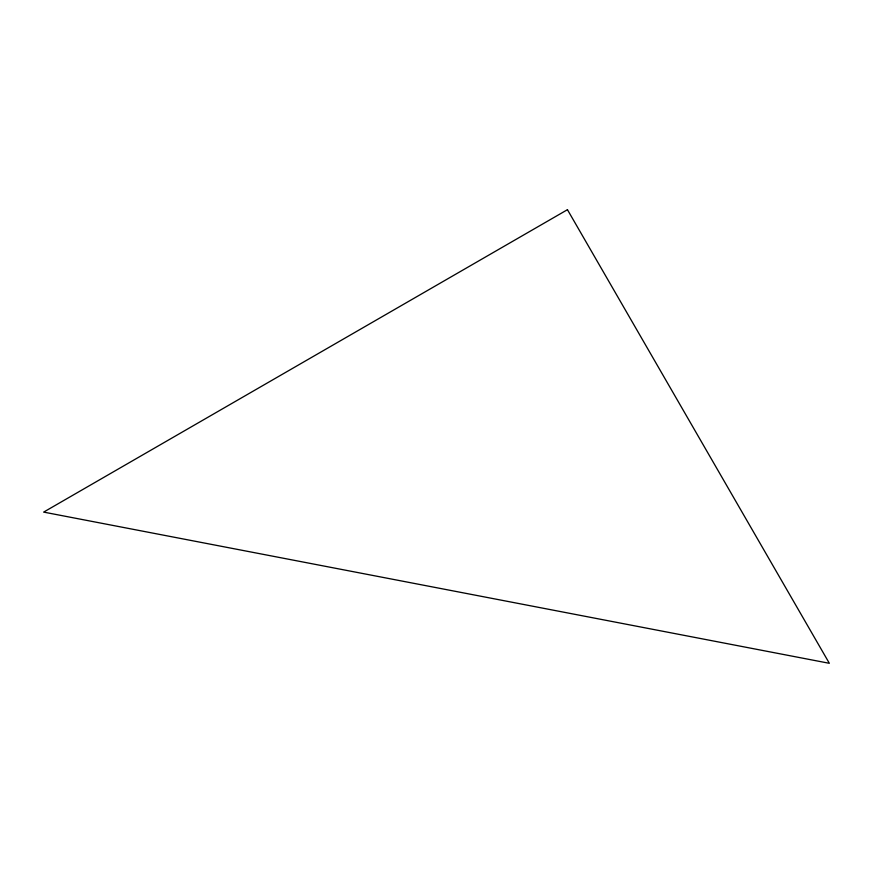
<?xml version="1.0" encoding="UTF-8"?>
<svg xmlns="http://www.w3.org/2000/svg" width="873" height="873" viewBox="0 0 873 873"><rect width="100%" height="100%" fill="white"/><g stroke="black" fill="none" stroke-linecap="round" stroke-linejoin="round"><path stroke-width="1.31" d="M567.45 209.695L43.65 512.102L829.35 663.305L567.45 209.695"/></g></svg>
